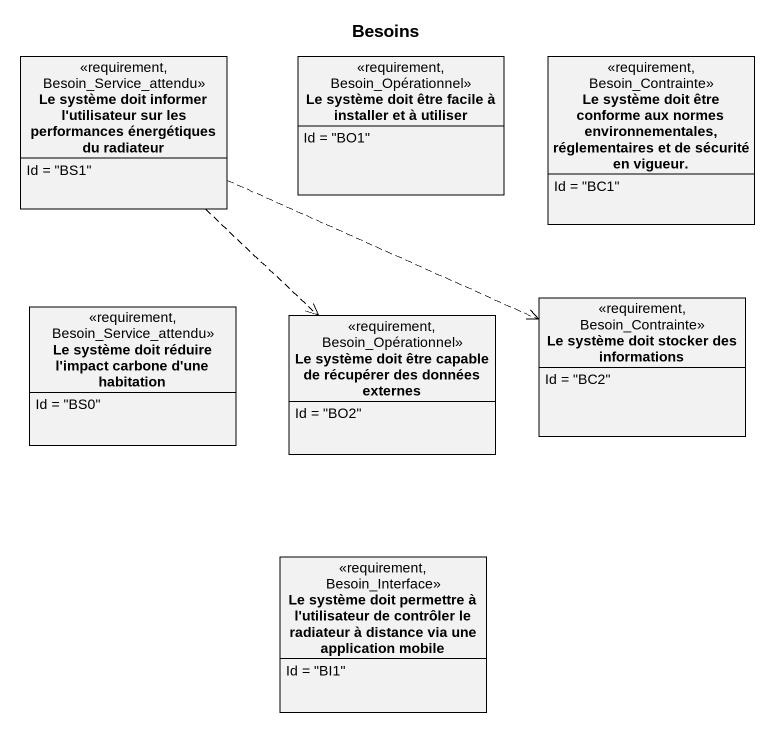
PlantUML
@startuml
title Besoins
hide circle
hide empty members
class "Le système doit informer l'utilisateur sur les performances énergétiques du radiateur" as Le_système_doit_informer_l <<requirement, Besoin_Service_attendu>> {
  Id = "BS1"
}
class "Le système doit être facile à installer et à utiliser" as Le_système_doit_être_facile <<requirement, Besoin_Opérationnel>> {
  Id = "BO1"
}
class "Le système doit être conforme aux normes environnementales, réglementaires et de sécurité en vigueur." as Le_système_doit_être <<requirement, Besoin_Contrainte>> {
  Id = "BC1"
}
class "Le système doit réduire l'impact carbone d'une habitation" as Le_système_doit_réduire_l <<requirement, Besoin_Service_attendu>> {
  Id = "BS0"
}
class "Le système doit être capable de récupérer des données externes" as Le_système_doit_être_2 <<requirement, Besoin_Opérationnel>> {
  Id = "BO2"
}
class "Le système doit stocker des informations" as Le_système_doit_stocker_des <<requirement, Besoin_Contrainte>> {
  Id = "BC2"
}
class "Le système doit permettre à l'utilisateur de contrôler le radiateur à distance via une application mobile" as Le_système_doit_permettre_à <<requirement, Besoin_Interface>> {
  Id = "BI1"
}
Le_système_doit_informer_l ..> Le_système_doit_être_2
Le_système_doit_informer_l .right.> Le_système_doit_stocker_des
@enduml
